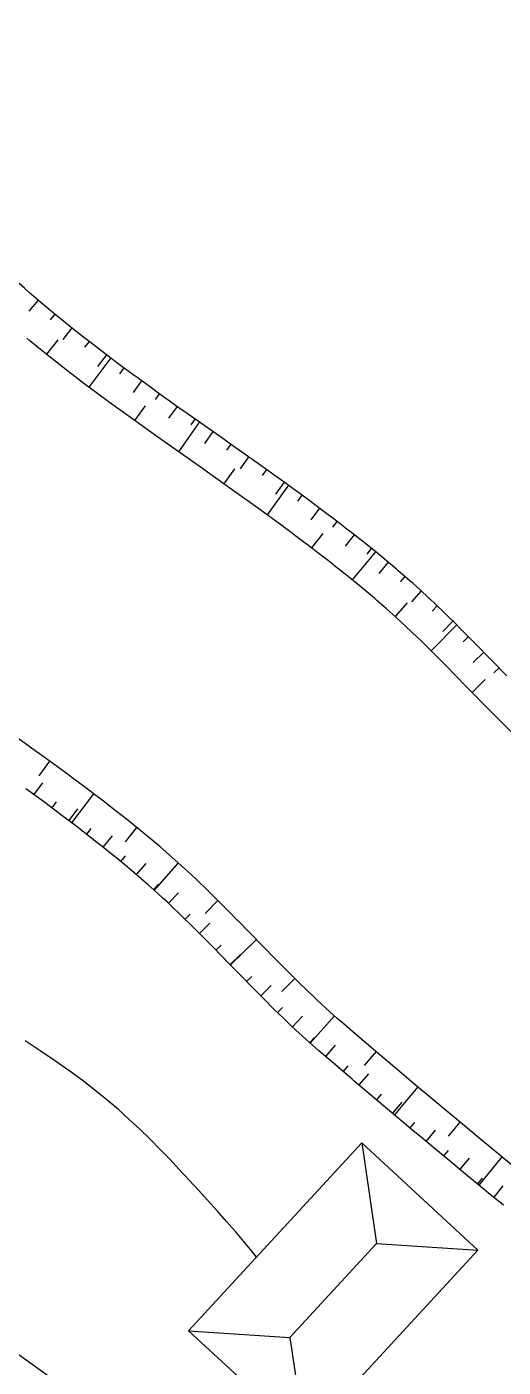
# Model space of a CAD drawing. Header units: millimetres. Extents: x 501029 to 503193, y 1805862 to 1807132.
# Drawn here: x 501919.89 to 501932.96, y 1806663.08 to 1806699.82 of the extents above; entities that cross this region are included whole.
import ezdxf

# ---------------------------------------------------------------- set-up
doc = ezdxf.new("R2010")
doc.units = ezdxf.units.MM
doc.header["$LTSCALE"] = 12
doc.header["$MEASUREMENT"] = 0
for name, color, linetype in [('3', 7, 'CONTINUOUS'), ('DM1', 4, 'CONTINUOUS'), ('KHUNG', 7, 'CONTINUOUS')]:
    doc.layers.add(name, color=color, linetype=linetype)

msp = doc.modelspace()

# ---------------------------------------------------------------- linework, layer by layer
at = {"layer": '3', "linetype": 'Continuous'}
for p, q in [((501920.2049999998, 1806692.330999999, 5.783), (501919.9459999998, 1806692.026, 5.783)), ((501920.6649999998, 1806691.946, 5.775), (501920.5389999999, 1806691.791, 5.775)), ((501921.1309999999, 1806691.569, 5.764999999999999), (501920.8819999998, 1806691.256, 5.764999999999999)), ((501920.7429999998, 1806691.24, 5.706), (501920.4319999998, 1806690.849, 5.706)), ((501921.6029999999, 1806691.198, 5.751999999999999), (501921.481, 1806691.04, 5.751999999999999)), ((501922.197, 1806690.749, 5.671999999999999), (501921.5979999998, 1806689.948, 5.671999999999999)), ((501922.0789999999, 1806690.834, 5.738), (501921.8369999999, 1806690.515, 5.738)), ((501922.5599999998, 1806690.475, 5.722), (501922.4409999999, 1806690.313, 5.722)), ((501923.0429999998, 1806690.12, 5.705), (501922.8089999999, 1806689.796, 5.705)), ((501923.5289999999, 1806689.768, 5.687), (501923.413, 1806689.606, 5.687)), ((501923.1399999998, 1806689.438, 5.628), (501922.8489999999, 1806689.031, 5.628)), ((501924.0169999998, 1806689.42, 5.669), (501923.7849999999, 1806689.094, 5.669)), ((501924.7519999999, 1806688.901, 5.639999999999999), (501924.2619999999, 1806689.247, 5.658999999999999)), ((501924.6289999999, 1806688.994, 5.581999999999999), (501924.052, 1806688.177, 5.581999999999999)), ((501924.5069999998, 1806689.074, 5.649), (501924.3919999998, 1806688.911, 5.649)), ((501925.2419999999, 1806688.556, 5.62), (501924.7519999999, 1806688.901, 5.639999999999999)), ((501924.7089999998, 1806687.714, 5.556), (501923.4839999999, 1806688.578, 5.604)), ((501924.9969999997, 1806688.728, 5.629999999999999), (501924.7669999998, 1806688.401999999, 5.629999999999999)), ((501925.4869999997, 1806688.383, 5.610999999999999), (501925.3719999998, 1806688.218999999, 5.610999999999999)), ((501926.2209999999, 1806687.863, 5.583), (501925.7319999998, 1806688.21, 5.600999999999999)), ((501925.5869999998, 1806687.705, 5.533), (501925.298, 1806687.297, 5.533)), ((501925.977, 1806688.036, 5.592), (501925.7449999999, 1806687.71, 5.592)), ((501926.4659999998, 1806687.689, 5.573999999999999), (501926.3499999999, 1806687.526, 5.573999999999999)), ((501926.9529999998, 1806687.34, 5.556), (501926.7199999998, 1806687.015, 5.556)), ((501927.0729999998, 1806687.257, 5.49), (501926.4839999999, 1806686.449, 5.49)), ((501927.4379999998, 1806686.987, 5.54), (501927.3209999997, 1806686.825, 5.54)), ((501927.9199999999, 1806686.63, 5.525), (501927.6819999998, 1806686.309, 5.525)), ((501928.3989999998, 1806686.269, 5.511), (501928.278, 1806686.11, 5.511)), ((501928.0099999998, 1806685.938, 5.453), (501927.7059999998, 1806685.541, 5.453)), ((501928.8739999999, 1806685.902, 5.5), (501928.626, 1806685.588, 5.5)), ((501929.3429999999, 1806685.528, 5.491), (501929.2169999999, 1806685.372, 5.491)), ((501929.4559999998, 1806685.436, 5.429), (501928.8209999998, 1806684.664, 5.429)), ((501929.8069999998, 1806685.147, 5.483999999999999), (501929.5489999999, 1806684.841, 5.483999999999999)), ((501930.2639999997, 1806684.758, 5.480999999999999), (501930.133, 1806684.607, 5.480999999999999)), ((501930.3279999998, 1806684.035, 5.419999999999999), (501929.9949999999, 1806683.662, 5.419999999999999)), ((501930.7129999997, 1806684.361, 5.48), (501930.4419999998, 1806684.066, 5.48)), ((501931.1519999998, 1806683.952, 5.483), (501931.0129999998, 1806683.807, 5.483)), ((501931.6869999999, 1806683.433, 5.429999999999999), (501930.9869999998, 1806682.719, 5.429999999999999)), ((501931.582, 1806683.534, 5.488999999999999), (501931.3019999999, 1806683.248, 5.488999999999999)), ((501932.0059999998, 1806683.109, 5.498), (501931.8649999998, 1806682.968, 5.498)), ((501932.4259999997, 1806682.681, 5.506999999999999), (501932.1409999998, 1806682.401, 5.506999999999999)), ((501933.0559999999, 1806682.038, 5.522), (501932.6359999999, 1806682.467, 5.512)), ((501932.8459999999, 1806682.252, 5.517), (501932.7029999998, 1806682.113, 5.517)), ((501932.4649999998, 1806681.931, 5.456), (501932.1079999998, 1806681.582, 5.456)), ((501920.5209999999, 1806679.695, 4.958), (501920.227, 1806679.291, 4.958)), ((501920.3209999997, 1806679.103, 4.889), (501920.0859999999, 1806678.779, 4.889)), ((501920.6979999999, 1806678.578, 4.873999999999999), (501920.5779999998, 1806678.417, 4.873999999999999)), ((501921.727, 1806678.804, 4.919999999999999), (501921.1239999998, 1806678.005, 4.919999999999999)), ((501921.2849999999, 1806678.388, 4.86), (501921.0439999998, 1806678.069, 4.86)), ((501921.6539999998, 1806677.853, 4.847999999999999), (501921.5309999999, 1806677.695, 4.847999999999999)), ((501922.9069999999, 1806677.878, 4.894), (501922.5929999999, 1806677.489, 4.894)), ((501922.2319999999, 1806677.653, 4.838), (501921.9809999999, 1806677.341, 4.838)), ((501922.5909999998, 1806677.104, 4.83), (501922.464, 1806676.949, 4.83)), ((501923.1579999998, 1806676.89, 4.825), (501922.8969999999, 1806676.587, 4.825)), ((501924.0499999998, 1806676.907, 4.884), (501923.3849999998, 1806676.161, 4.884)), ((501923.5029999998, 1806676.323999999, 4.823), (501923.3699999999, 1806676.174, 4.823)), ((501924.0539999998, 1806676.091, 4.823999999999999), (501923.7799999999, 1806675.8, 4.823999999999999)), ((501925.1379999999, 1806675.875, 4.895), (501924.7839999998, 1806675.522, 4.895)), ((501924.3779999998, 1806675.503, 4.83), (501924.2379999999, 1806675.361, 4.83)), ((501924.9139999999, 1806675.254, 4.836999999999999), (501924.6299999998, 1806674.972, 4.836999999999999)), ((501925.325, 1806674.266, 4.854), (501924.9059999999, 1806674.695, 4.842999999999999)), ((501925.2249999999, 1806674.654, 4.847999999999999), (501925.0829999998, 1806674.514, 4.847999999999999)), ((501926.19, 1806674.806, 4.919999999999999), (501925.4749999999, 1806674.107, 4.919999999999999)), ((501925.7549999998, 1806674.399, 4.858), (501925.4689999998, 1806674.119, 4.858)), ((501926.0639999998, 1806673.796, 4.868999999999999), (501925.9209999998, 1806673.656, 4.868999999999999)), ((501927.2439999999, 1806673.739, 4.945), (501926.8929999999, 1806673.383, 4.945)), ((501926.5959999999, 1806673.543, 4.879), (501926.3119999999, 1806673.261, 4.879)), ((501926.9119999997, 1806672.947, 4.887999999999999), (501926.7729999999, 1806672.804, 4.887999999999999)), ((501927.4539999999, 1806672.705, 4.892999999999999), (501927.183, 1806672.411, 4.892999999999999)), ((501928.3359999999, 1806672.712, 4.956), (501927.6699999999, 1806671.966, 4.956)), ((501927.7899999998, 1806672.129, 4.895), (501927.656, 1806671.98, 4.895)), ((501928.3499999999, 1806671.907, 4.894), (501928.0899999999, 1806671.603, 4.894)), ((501928.3629999999, 1806671.369, 4.892), (501927.9069999999, 1806671.759, 4.895)), ((501929.4739999999, 1806671.734, 4.951), (501929.1489999997, 1806671.354, 4.951)), ((501928.8189999999, 1806670.979, 4.889999999999999), (501928.3629999999, 1806671.369, 4.892)), ((501928.6989999998, 1806671.344999999, 4.891), (501928.569, 1806671.193, 4.891)), ((501929.2629999998, 1806671.127, 4.889), (501929.004, 1806670.822, 4.889)), ((501929.734, 1806670.203, 4.884), (501929.2769999998, 1806670.591, 4.887)), ((501929.6129999999, 1806670.568, 4.886), (501929.484, 1806670.416, 4.886)), ((501930.619, 1806670.765, 4.943999999999999), (501929.9759999999, 1806669.999, 4.943999999999999)), ((501930.1789999998, 1806670.352, 4.883), (501929.9209999999, 1806670.045999999, 4.883)), ((501930.531, 1806669.795, 4.879999999999999), (501930.4019999998, 1806669.642, 4.879999999999999)), ((501931.7699999998, 1806669.803, 4.935), (501931.45, 1806669.419, 4.935)), ((501931.1149999998, 1806669.048, 4.873999999999999), (501930.6539999998, 1806669.431999999, 4.878)), ((501931.099, 1806669.582, 4.876), (501930.8429999998, 1806669.274, 4.876)), ((501931.4529999998, 1806669.027, 4.873), (501931.3249999999, 1806668.874, 4.873)), ((501932.0229999998, 1806668.816, 4.868999999999999), (501931.768, 1806668.508, 4.868999999999999)), ((501932.927, 1806668.849, 4.926), (501932.2939999998, 1806668.075, 4.926)), ((501932.3799999999, 1806668.265, 4.865), (501932.2529999998, 1806668.11, 4.865)), ((501932.9699999998, 1806667.526, 4.858), (501932.5049999999, 1806667.904, 4.863)), ((501932.9519999999, 1806668.057, 4.860999999999999), (501932.7, 1806667.746, 4.860999999999999))]:
    msp.add_line(p, q, dxfattribs=at)
at = {"layer": '3', "color": 1, "linetype": 'Continuous', "flags": 128}
msp.add_lwpolyline([(502734.468, 1805863.404), (502565.854, 1806180.86), (502440.381, 1806356.363), (502262.265, 1806436.523), (502063.939, 1806567.977), (501955.637, 1806637.827), (501772.776, 1806767.939), (501708.223, 1807014.777), (501705.5739999999, 1807125.556)], dxfattribs=at)
at = {"layer": '3', "linetype": 'Continuous', "extrusion": (0.1788055327252191, 0.192955610736807, 0.9647780645060482), "elevation": 438363.1112185117}
msp.add_lwpolyline([(859856.6645939685, -1607652.279114736), (859856.8622987974, -1607652.271512058), (859857.2645054597, -1607652.263909379)], dxfattribs=at)
at = {"layer": '3', "linetype": 'Continuous', "extrusion": (0.2331865611414591, 0.2577325149664484, 0.9376555755884407), "elevation": 582689.8274237424}
msp.add_lwpolyline([(839941.8675433905, -1571951.280434731), (839941.9718174456, -1571951.275998195), (839942.2491165159, -1571951.26604897), (839942.4666689887, -1571951.261612435)], dxfattribs=at)
at = {"layer": '3', "linetype": 'Continuous', "extrusion": (0.3103538706778735, 0.3571532640088031, 0.8809778776808869), "elevation": 801044.0347811169}
msp.add_lwpolyline([(806182.1436708978, -1491461.866177594), (806182.4797366625, -1491461.853496824), (806182.7438177095, -1491461.847156439)], dxfattribs=at)
at = {"layer": '3', "linetype": 'Continuous', "extrusion": (6.457e-13, -0.0290786081013934, 0.9995771278650215), "elevation": -52530.31406144345}
msp.add_lwpolyline([(501921.3670401164, 1805927.551010187), (501921.2400401164, 1805927.650055558), (501921.0200401165, 1805927.826126526), (501920.8980401164, 1805927.925171898)], dxfattribs=at)
at = {"layer": '3', "linetype": 'Continuous', "extrusion": (0.0237252895357534, -0.0064705361463126, 0.9996975756689739), "elevation": 223.7249312506683}
msp.add_lwpolyline([(1875094.501058454, -8861.164435210156), (1875094.5275456, -8861.09810049001), (1875094.669015023, -8860.757795823212), (1875094.731373833, -8860.610133225407)], dxfattribs=at)
at = {"layer": '3', "linetype": 'Continuous', "extrusion": (0.1432024957752542, 0.1497021690906152, 0.9783058344777993), "elevation": 342347.3792547165}
msp.add_lwpolyline([(886168.6658154075, -1616650.287484491), (886168.9550597, -1616650.256539978), (886169.2754404081, -1616650.224680366), (886169.5561073853, -1616650.197908435), (886170.0471255674, -1616650.157575931), (886170.1590405616, -1616650.150111211)], dxfattribs=at)
at = {"layer": '3', "linetype": 'Continuous', "extrusion": (0.4145679698836913, 0.5178358080908999, 0.7483177628557002), "elevation": 1143654.319472294}
msp.add_lwpolyline([(737302.7558909119, -1290153.702975795), (737303.0057661643, -1290153.692423146), (737303.3546551901, -1290153.680362976)], dxfattribs=at)
at = {"layer": '3', "linetype": 'Continuous', "extrusion": (0.137374587008153, 0.141537459318257, 0.980354716648047), "elevation": 324671.3936565269}
msp.add_lwpolyline([(898145.1602553894, -1613685.24958284), (898145.5259049633, -1613685.198883837), (898145.7547709942, -1613685.168464435)], dxfattribs=at)
at = {"layer": '3', "linetype": 'Continuous', "extrusion": (0.1046831161013052, 0.0966546296523032, 0.9897976196021573), "elevation": 227173.279087117}
msp.add_lwpolyline([(986919.9122149439, -1578110.936791477), (986920.4227460457, -1578110.836896837), (986920.896252857, -1578110.749112717), (986921.3101259306, -1578110.674616448), (986921.3867731033, -1578110.662200474)], dxfattribs=at)
at = {"layer": '3', "linetype": 'Continuous', "extrusion": (0.3649876180077944, 0.4602017929951212, 0.8093196824648909), "elevation": 1014642.346079747}
msp.add_lwpolyline([(729411.8207993458, -1398039.643226245), (729412.2392681581, -1398039.621093621), (729412.4201480537, -1398039.612581073)], dxfattribs=at)
at = {"layer": '3', "linetype": 'Continuous', "extrusion": (0.2596002653081061, 0.3142529576822292, 0.9131553979690052), "elevation": 698062.278059803}
msp.add_lwpolyline([(763683.0384637256, -1563826.088705344), (763683.4274306901, -1563826.059265559), (763683.6368306056, -1563826.044545666)], dxfattribs=at)
at = {"layer": '3', "linetype": 'Continuous', "extrusion": (0.3326285420550652, 0.4225846890014669, 0.8430779522866524), "elevation": 930438.3200350514}
msp.add_lwpolyline([(723051.5732402776, -1458607.196981702), (723051.8433845656, -1458607.180246596), (723052.1721082216, -1458607.161652034)], dxfattribs=at)
at = {"layer": '3', "linetype": 'Continuous', "extrusion": (0.0830795906111896, 0.0636875491876896, 0.9945057454345565), "elevation": 156768.7386053495}
msp.add_lwpolyline([(1128490.710153877, -1489289.455222416), (1128490.825939189, -1489289.419018592), (1128491.513588273, -1489289.207898416), (1128492.11671981, -1489289.026640734), (1128492.145606664, -1489289.01848426)], dxfattribs=at)
at = {"layer": '3', "linetype": 'Continuous', "extrusion": (-0.4982591447668342, -0.731211457330652, 0.4659051720303255), "elevation": -1571157.595404119}
msp.add_lwpolyline([(-602581.5919812163, 827291.3416913175), (-602581.7426167657, 827291.3473420885), (-602582.1917444305, 827291.3631642477)], dxfattribs=at)
at = {"layer": '3', "linetype": 'Continuous', "extrusion": (0.4092110056242964, 0.537353892216279, 0.7374260284231687), "elevation": 1176227.887153923}
msp.add_lwpolyline([(695269.3041338477, -1284186.729674358), (695269.4073134575, -1284186.725319839), (695270.5026696806, -1284186.67489427), (695270.8023984992, -1284186.660175952)], dxfattribs=at)
at = {"layer": '3', "linetype": 'Continuous', "extrusion": (0.4500193834923158, 0.5980520746934967, 0.6631864522409971), "elevation": 1306373.655893721}
msp.add_lwpolyline([(685233.7431775609, -1157537.380604623), (685233.9975680653, -1157537.371252013), (685234.3431530759, -1157537.356555055)], dxfattribs=at)
at = {"layer": '3', "linetype": 'Continuous', "extrusion": (0.4907375818549437, 0.6514594896379869, 0.5785993079115948), "elevation": 1423301.246296176}
msp.add_lwpolyline([(686140.0941675189, -1009690.423914732), (686140.3633576756, -1009690.41533222), (686140.6935434935, -1009690.40307149)], dxfattribs=at)
at = {"layer": '3', "linetype": 'Continuous', "extrusion": (0.2802046015601192, 0.3407893813107105, 0.8974118223259585), "elevation": 756347.0896497217}
msp.add_lwpolyline([(759734.8138308006, -1538437.750909475), (759735.0601315404, -1538437.737310009), (759735.4123747273, -1538437.714644232)], dxfattribs=at)
at = {"layer": '3', "linetype": 'Continuous', "extrusion": (0.2467561798755613, 0.2966787375528282, 0.922547079761938), "elevation": 659863.9808935636}
msp.add_lwpolyline([(769400.6292583172, -1577544.683586877), (769401.0232488571, -1577544.659787409), (769401.6454183686, -1577544.616209213), (769402.1257171344, -1577544.579452502)], dxfattribs=at)
at = {"layer": '3', "linetype": 'Continuous', "extrusion": (0.1996929940038412, 0.2304150012376268, 0.9523820847487872), "elevation": 516524.4529023383}
msp.add_lwpolyline([(803952.4689156952, -1613353.8743014), (803952.6512886608, -1613353.861182656), (803953.067522208, -1613353.828385795)], dxfattribs=at)
at = {"layer": '3', "linetype": 'Continuous', "extrusion": (0.4216370654983496, 0.5270463327401638, 0.7378647221158398), "elevation": 1163843.056105587}
msp.add_lwpolyline([(736687.4318260825, -1272323.833805911), (736687.518814868, -1272323.831863376), (736687.8717675698, -1272323.821953156), (736688.031689502, -1272323.815565838)], dxfattribs=at)
at = {"layer": '3', "linetype": 'Continuous', "extrusion": (0.2097948460254204, 0.2428405666021955, 0.9471085374937208), "elevation": 544043.5504385327}
msp.add_lwpolyline([(801289.8226562903, -1605613.331399457), (801289.991185905, -1605613.323959639), (801290.3555587362, -1605613.304253731), (801290.7087508644, -1605613.282110833), (801291.0507622896, -1605613.257530942), (801291.3194657133, -1605613.236932378)], dxfattribs=at)
at = {"layer": '3', "linetype": 'Continuous', "extrusion": (0.5394056516449, 0.6730636889254353, 0.5059909224715657), "elevation": 1486760.731279658}
msp.add_lwpolyline([(738176.9100585358, -872171.7057273579), (738177.2319302441, -872171.6999305163), (738177.5097604283, -872171.6929743066)], dxfattribs=at)
at = {"layer": '3', "linetype": 'Continuous', "extrusion": (0.1073415767275351, 0.111889952290117, 0.9879060808002762), "elevation": 256033.2689876587}
msp.add_lwpolyline([(888542.4192414491, -1631252.44620788), (888542.5757864359, -1631252.434433504), (888542.9626343675, -1631252.401062155), (888543.0172018793, -1631252.395737169)], dxfattribs=at)
at = {"layer": '3', "linetype": 'Continuous', "extrusion": (-0.0012640879753386, -0.0145370085050896, 0.9998935330650526), "elevation": -26892.79684893543}
msp.add_lwpolyline([(501929.6418239162, 1806484.900633037), (501929.369827926, 1806485.130657343), (501929.1808306058, 1806485.284673617)], dxfattribs=at)
at = {"layer": '3', "linetype": 'Continuous', "extrusion": (0.1667963204353504, 0.1868747751722348, 0.9681202435098413), "elevation": 421348.9265838507}
msp.add_lwpolyline([(828590.6937193804, -1628478.800155739), (828590.7823263444, -1628478.79860424), (828591.1966167885, -1628478.786339548), (828591.5969481475, -1628478.770314489), (828591.9848125204, -1628478.749239737), (828592.1923184535, -1628478.736330002)], dxfattribs=at)
at = {"layer": '3', "linetype": 'Continuous', "extrusion": (0.056626330453077, 0.0594576467704358, 0.9966234228332892), "elevation": 135849.1555386707}
msp.add_lwpolyline([(882522.4494390445, -1648860.955905468), (882522.5648183549, -1648860.952365737), (882522.9911286994, -1648860.931547359), (882523.0485080099, -1648860.928007627)], dxfattribs=at)
at = {"layer": '3', "linetype": 'Continuous', "extrusion": (0.1316120386814145, 0.1477607551307754, 0.9802270300891038), "elevation": 333022.5415942475}
msp.add_lwpolyline([(826859.0938368783, -1649679.464330476), (826859.4491106604, -1649679.469384143), (826859.6941779982, -1649679.469384143)], dxfattribs=at)
at = {"layer": '3', "linetype": 'Continuous', "extrusion": (0.1595177985909251, 0.1790130238998382, 0.9708287228996374), "elevation": 403491.9351129619}
msp.add_lwpolyline([(827220.467462873, -1633688.673696229), (827220.668858237, -1633688.68199727), (827220.9086181291, -1633688.688317489), (827221.268793875, -1633688.694253952), (827221.6292948478, -1633688.69446789), (827221.9674497508, -1633688.689067031)], dxfattribs=at)
at = {"layer": '3', "linetype": 'Continuous', "extrusion": (-0.0622048713676564, -0.052308641544461, 0.99669170759965), "elevation": -125722.2804757968}
msp.add_lwpolyline([(-1059724.246808041, 1541823.491166871), (-1059724.279857767, 1541823.487612777), (-1059724.598439735, 1541823.45356171), (-1059724.837354469, 1541823.425746571), (-1059724.842990317, 1541823.425261133)], dxfattribs=at)
at = {"layer": '3', "linetype": 'Continuous', "extrusion": (0.2350927973397033, 0.2528886669567224, 0.9384981080235831), "elevation": 574895.4416088253}
msp.add_lwpolyline([(862493.0443740034, -1562575.160264314), (862493.2485663396, -1562575.168952803), (862493.6437052969, -1562575.180537455)], dxfattribs=at)
at = {"layer": '3', "linetype": 'Continuous', "extrusion": (-0.3245455426959019, -0.3026167894092984, 0.8961547129172679), "elevation": -709627.5102851869}
msp.add_lwpolyline([(-979077.9791506361, 1433134.376451539), (-979078.2131341675, 1433134.369690847), (-979078.5799231702, 1433134.356169464)], dxfattribs=at)
at = {"layer": '3', "linetype": 'Continuous', "extrusion": (0.1282835936785641, 0.1472590414125894, 0.9807436435252377), "elevation": 330445.2024107923}
msp.add_lwpolyline([(808264.5634402091, -1659382.333716735), (808264.9454950376, -1659382.364863174), (808265.5147333078, -1659382.40556685), (808265.9411081328, -1659382.431169751), (808266.0598157021, -1659382.436601985)], dxfattribs=at)
at = {"layer": '3', "linetype": 'Continuous', "extrusion": (0.6870168260225656, 0.6786385908791911, 0.2597259011561728), "elevation": 1570922.041642051}
msp.add_lwpolyline([(932594.8337558418, -422502.9263953016), (932594.9051766205, -422502.927430839), (932595.4327030563, -422502.9367506755)], dxfattribs=at)
at = {"layer": '3', "linetype": 'Continuous', "extrusion": (0.3686608616360724, 0.3809495434966616, 0.8479189904745817), "elevation": 873301.8730669913}
msp.add_lwpolyline([(895714.7588706824, -1396807.595259188), (895714.8649224502, -1396807.597263465), (895715.8792873254, -1396807.631099749), (895716.2574806785, -1396807.642535752)], dxfattribs=at)
at = {"layer": '3', "linetype": 'Continuous', "extrusion": (-0.029160551910663, -0.0952181233437022, 0.9950292313289942), "elevation": -186659.9990497238}
msp.add_lwpolyline([(-49123.88803109788, 1865143.851243084), (-49124.88425428781, 1865144.182624067), (-49125.31196518655, 1865144.323209939)], dxfattribs=at)
at = {"layer": '3', "linetype": 'Continuous', "extrusion": (0.2203957673502614, 0.2410407802958485, 0.9451587422060159), "elevation": 546112.8048532784}
msp.add_lwpolyline([(848709.3983799696, -1580342.681952913), (848709.4344379806, -1580342.682808706), (848709.7859297049, -1580342.689955149), (848710.116039796, -1580342.700211405), (848710.424831464, -1580342.712568764), (848710.8980563357, -1580342.736530957)], dxfattribs=at)
at = {"layer": '3', "linetype": 'Continuous', "extrusion": (0.0835358955487102, 0.0683901348640827, 0.9941551909074094), "elevation": 165492.3773820319}
msp.add_lwpolyline([(1079989.27063383, -1523893.101444741), (1079989.497280137, -1523893.043717825), (1079990.102563131, -1523892.884402238), (1079990.67013128, -1523892.731650366), (1079990.720583582, -1523892.717358168)], dxfattribs=at)
at = {"layer": '3', "linetype": 'Continuous', "extrusion": (0.1857299522177033, 0.2101451570692949, 0.9598663437216304), "elevation": 472891.4216893335}
msp.add_lwpolyline([(820364.7817942714, -1618452.344180519), (820365.1473436469, -1618452.320336274), (820365.5017748786, -1618452.293113777), (820365.8448268035, -1618452.266297216), (820366.2771876379, -1618452.226925822)], dxfattribs=at)
at = {"layer": '3', "linetype": 'Continuous', "extrusion": (0.1822101761826496, 0.2061852091176387, 0.9613985184285461), "elevation": 463970.0900520971}
msp.add_lwpolyline([(820275.0221548035, -1621077.479470026), (820275.1040582155, -1621077.472201523), (820275.6199974315, -1621077.421322004)], dxfattribs=at)
at = {"layer": '3', "linetype": 'Continuous', "extrusion": (0.5834322778005049, 0.7779097009037828, 0.2333736798790772), "elevation": 1698270.47063638}
msp.add_lwpolyline([(682470.2748500027, -407581.2523564952), (682470.2898500027, -407581.2523564952), (682470.8746500025, -407581.2369305428)], dxfattribs=at)
at = {"layer": '3', "linetype": 'Continuous', "extrusion": (-0.1286472733515979, -0.2041576228138867, 0.9704481151025962), "elevation": -433413.1566968828}
msp.add_lwpolyline([(-538532.1245597434, 1743027.853870727), (-538532.3938899633, 1743027.878735013), (-538532.7224892883, 1743027.907743346)], dxfattribs=at)
at = {"layer": '3', "linetype": 'Continuous', "extrusion": (0.1847231218917887, 0.2081755413982637, 0.9604896210798383), "elevation": 468827.6122602739}
msp.add_lwpolyline([(823693.4142297657, -1617943.211916587), (823693.7420179758, -1617943.202937722), (823694.1445524712, -1617943.187203626), (823694.5345501899, -1617943.168029257), (823694.9126748502, -1617943.145854729), (823694.9126748502, -1617943.145854729)], dxfattribs=at)
at = {"layer": '3', "linetype": 'Continuous', "extrusion": (0.4186427906710671, 0.5152526658135504, 0.7478321363723085), "elevation": 1141024.953957324}
msp.add_lwpolyline([(749728.9828056264, -1285292.793349701), (749729.1302187794, -1285292.790135615), (749729.496399066, -1285292.779793195), (749729.5819656345, -1285292.776579111)], dxfattribs=at)
at = {"layer": '3', "linetype": 'Continuous', "extrusion": (0.24444966534277, 0.283469796650335, 0.9273021274109238), "elevation": 634837.6048502936}
msp.add_lwpolyline([(799761.8030986849, -1572695.281235354), (799762.1727127669, -1572695.267877575), (799762.4031727517, -1572695.257191351)], dxfattribs=at)
at = {"layer": '3', "linetype": 'Continuous', "extrusion": (0.1785457182354402, 0.1995231100563854, 0.9634894680551616), "elevation": 450094.890907142}
msp.add_lwpolyline([(830744.753075084, -1619656.030384036), (830744.7877092785, -1619656.031553236), (830745.0253240139, -1619656.037968194), (830745.380608293, -1619656.042217945), (830745.7361276163, -1619656.042118488), (830746.1656998894, -1619656.034524992), (830746.252971364, -1619656.031417047)], dxfattribs=at)
at = {"layer": '3', "linetype": 'Continuous', "extrusion": (0.1684589214506325, 0.1874196669333314, 0.9677269554116433), "elevation": 423164.7831107711}
msp.add_lwpolyline([(834443.3875053097, -1625005.555844486), (834443.5627033485, -1625005.550235167), (834443.9651341795, -1625005.532035058), (834443.98646782, -1625005.530393977)], dxfattribs=at)
at = {"layer": '3', "linetype": 'Continuous', "extrusion": (0.1446807988103779, 0.1591488789634391, 0.9765956690362042), "elevation": 360153.8712093563}
msp.add_lwpolyline([(843908.960200755, -1635271.586561261), (843909.3195425618, -1635271.577262548), (843909.5599558182, -1635271.567963835)], dxfattribs=at)
at = {"layer": '3', "linetype": 'Continuous', "elevation": 4.823}
msp.add_lwpolyline([(501923.6169999999, 1806675.951), (501923.4879999999, 1806676.069), (501923.2229999998, 1806676.305), (501923.1699999999, 1806676.351)], dxfattribs=at)
at = {"layer": '3', "linetype": 'Continuous', "extrusion": (0.1364703504508415, 0.155966114510825, 0.978289535143978), "elevation": 350282.9051846954}
msp.add_lwpolyline([(811966.4804807749, -1653486.463944745), (811966.7131210453, -1653486.482719515), (811967.2747314041, -1653486.521005293), (811967.6961743532, -1653486.546061268), (811967.9773558207, -1653486.55947513)], dxfattribs=at)
at = {"layer": '3', "linetype": 'Continuous', "extrusion": (-0.0079731518223234, 0.0019932878613073, 0.9999662272564609), "elevation": -395.8652748110549}
msp.add_lwpolyline([(501908.1382248709, 1806679.917224477), (501908.0062210935, 1806680.04422412), (501907.8342106144, 1806680.206225051), (501907.7012068689, 1806680.329224687)], dxfattribs=at)
at = {"layer": '3', "linetype": 'Continuous', "extrusion": (-0.331009429894576, -0.3235289890884971, 0.886432033796299), "elevation": -750649.22702076}
msp.add_lwpolyline([(-941192.8659282431, 1437596.919447321), (-941192.9111801214, 1437596.91898889), (-941193.3325397593, 1437596.908644889), (-941193.4654348311, 1437596.903865485)], dxfattribs=at)
at = {"layer": '3', "linetype": 'Continuous', "extrusion": (0.2334320574767226, 0.2518609022542003, 0.939188777859853), "elevation": 572201.0312306259}
msp.add_lwpolyline([(859985.0776219917, -1564932.583294666), (859986.0572165402, -1564932.635711466), (859986.5749646642, -1564932.661919866)], dxfattribs=at)
at = {"layer": '3', "linetype": 'Continuous', "extrusion": (-0.3121887892151203, -0.2915725477324952, 0.9041701218781668), "elevation": -683467.6935301337}
msp.add_lwpolyline([(-977768.9559616796, 1446665.768413049), (-977769.038669115, 1446665.766072076), (-977769.5552872235, 1446665.747344292)], dxfattribs=at)
at = {"layer": '3', "linetype": 'Continuous', "extrusion": (0.2170255243465285, 0.2367551151643478, 0.9470200300023387), "elevation": 536674.5775874446}
msp.add_lwpolyline([(850817.3744606827, -1582431.673060467), (850817.9061331064, -1582431.704196199), (850817.9739512875, -1582431.707309772)], dxfattribs=at)
at = {"layer": '3', "linetype": 'Continuous', "extrusion": (0.1511531339657679, 0.1716217877378694, 0.9734981726053646), "elevation": 385937.2669377771}
msp.add_lwpolyline([(817432.5869063897, -1642819.529970233), (817432.8625727149, -1642819.540548117), (817433.1867973469, -1642819.55665034), (817433.4917446136, -1642819.575011244), (817434.0632634205, -1642819.613731156), (817434.0844340983, -1642819.615038108)], dxfattribs=at)
at = {"layer": '3', "linetype": 'Continuous', "extrusion": (0.0982646365053421, 0.1195110452626435, 0.987958081738645), "elevation": 265243.836009707}
msp.add_lwpolyline([(759727.4693428476, -1693652.432380334), (759727.60024322, -1693652.445306761), (759728.0655866626, -1693652.497012472)], dxfattribs=at)
at = {"layer": '3', "linetype": 'Continuous', "extrusion": (0.1594340041599167, 0.1796155243772874, 0.9707311995193147), "elevation": 404535.4223292155}
msp.add_lwpolyline([(823968.3775996851, -1635061.092644908), (823968.5372074951, -1635061.100972391), (823968.9768306288, -1635061.130118585)], dxfattribs=at)
at = {"layer": '3', "linetype": 'Continuous', "extrusion": (0.1901995076859741, 0.2145224187473193, 0.9580210222802069), "elevation": 483043.0710622054}
msp.add_lwpolyline([(823002.5898900524, -1614104.478410699), (823003.0493909728, -1614104.470360793), (823003.2535193396, -1614104.468253875), (823003.6479834691, -1614104.470213834), (823004.0186884901, -1614104.478557659), (823004.0901049093, -1614104.48092022)], dxfattribs=at)
at = {"layer": '3', "linetype": 'Continuous', "extrusion": (0.3004576876490854, 0.3251046093404996, 0.8966784099765789), "elevation": 738169.7961371557}
msp.add_lwpolyline([(857612.0399098892, -1495193.443854593), (857612.1692936256, -1495193.446964629), (857612.4945332805, -1495193.45514937), (857612.6394056292, -1495193.460518361)], dxfattribs=at)
at = {"layer": '3', "linetype": 'Continuous', "extrusion": (0.2576098555389304, 0.2855175901889919, 0.9231017647160481), "elevation": 645142.6590545091}
msp.add_lwpolyline([(837609.1824370291, -1548611.39830444), (837609.1958906426, -1548611.398288981), (837609.565239787, -1548611.403505247), (837609.7823621309, -1548611.408690595)], dxfattribs=at)
at = {"layer": '3', "linetype": 'Continuous', "extrusion": (0.3482809635212042, 0.3931625309775201, 0.850954519750669), "elevation": 885131.7419548312}
msp.add_lwpolyline([(822272.9519618029, -1434016.548217813), (822272.9668266397, -1434016.548380691), (822273.1709558103, -1434016.546313919), (822273.5519659392, -1434016.548380692)], dxfattribs=at)
at = {"layer": '3', "linetype": 'Continuous', "extrusion": (0.3196760397132629, 0.3693023336858407, 0.8725955626562836), "elevation": 827667.2345074367}
msp.add_lwpolyline([(802929.3644864068, -1478602.772090436), (802930.0526716552, -1478602.763901155), (802930.8640835582, -1478602.757759195)], dxfattribs=at)
at = {"layer": '3', "linetype": 'Continuous', "extrusion": (0.1094549980868424, 0.1222659530312032, 0.9864434297632991), "elevation": 275838.0144987989}
msp.add_lwpolyline([(831070.1054640615, -1658079.703579109), (831070.1750452, -1658079.70038797), (831071.0221028378, -1658079.673110193), (831071.6043675656, -1658079.657731488)], dxfattribs=at)
at = {"layer": '3', "linetype": 'Continuous', "extrusion": (0.5039079475310884, 0.5899410107085474, 0.6309091727809825), "elevation": 1318758.309503909}
msp.add_lwpolyline([(791753.1756162785, -1072378.223172144), (791753.7127410762, -1072378.21930545), (791753.7758679326, -1072378.21930545)], dxfattribs=at)
at = {"layer": '3', "linetype": 'Continuous', "extrusion": (-0.4580910718816865, -0.5513308485317298, 0.6972710128203888), "elevation": -1225999.140422705}
msp.add_lwpolyline([(-768532.1886087322, 1192591.350835054), (-768532.6478746843, 1192591.353625204), (-768532.7890981025, 1192591.355020279)], dxfattribs=at)
at = {"layer": '3', "linetype": 'Continuous', "extrusion": (0.1486431802133968, 0.1700578762661575, 0.9741588801093444), "elevation": 381851.9725608487}
msp.add_lwpolyline([(811070.604258844, -1646919.450928809), (811071.0445230592, -1646919.437646474), (811072.1043529127, -1646919.411081803)], dxfattribs=at)
at = {"layer": '3', "linetype": 'Continuous', "extrusion": (-0.022203640801006, -0.0343147183925053, 0.9991644001048191), "elevation": -73135.16681191321}
msp.add_lwpolyline([(-560069.4612703996, 1788005.107347164), (-560069.6664712229, 1788005.131813918), (-560070.0566244134, 1788005.180747426)], dxfattribs=at)
at = {"layer": '3', "linetype": 'Continuous', "extrusion": (-0.0364181698309608, -0.0543471147639947, 0.9978577594141324), "elevation": -116461.8025451996}
msp.add_lwpolyline([(-588755.6963668979, 1776454.684697434), (-588756.2514660718, 1776454.735396925), (-588756.985506281, 1776454.806982554), (-588757.1891294289, 1776454.827110765)], dxfattribs=at)
at = {"layer": '3', "linetype": 'Continuous', "extrusion": (-0.311495655617454, -0.3835580816753342, 0.8693984440479464), "elevation": -849307.6385667913}
msp.add_lwpolyline([(-749323.5799813056, 1494382.040937242), (-749323.8506506688, 1494382.042961075), (-749324.1794311678, 1494382.047008742)], dxfattribs=at)
at = {"layer": '3', "linetype": 'Continuous', "extrusion": (-0.6298896910015193, -0.7648660544404605, 0.1349773904574142), "elevation": -1698020.402710199}
msp.add_lwpolyline([(-761055.6125629179, 231316.0776516103), (-761055.8341977109, 231316.0786608461), (-761056.2128067877, 231316.0816885531)], dxfattribs=at)
at = {"layer": '3', "linetype": 'Continuous', "extrusion": (-0.5169196693861876, -0.6385478290126329, 0.5701321999895534), "elevation": -1413099.879831896}
msp.add_lwpolyline([(-746627.7772377218, 980653.2755358121), (-746627.8582932584, 980653.2755358123), (-746628.3777519135, 980653.2804046399)], dxfattribs=at)
at = {"layer": 'DM1', "elevation": 6}
msp.add_lwpolyline([(501926.1961503479, 1806666.104288233), (501926.0654840017, 1806666.267558939), (501925.8466904646, 1806666.531531025), (501925.6146255378, 1806666.803748159), (501925.3716796444, 1806667.082301225), (501925.1202432071, 1806667.365281104), (501924.8627066489, 1806667.650778678), (501924.6014603932, 1806667.93688483), (501924.3388948623, 1806668.221690441), (501924.0766450306, 1806668.503658075), (501923.8133240753, 1806668.782737017), (501923.5467897243, 1806669.059248234), (501923.2748997061, 1806669.333512693), (501922.9955117486, 1806669.60585136), (501922.7064835801, 1806669.876585203), (501922.4056729288, 1806670.146035187), (501922.0909375228, 1806670.414522281), (501921.7601350902, 1806670.682367449), (501921.4111233596, 1806670.94989166), (501921.0426348189, 1806671.217576362), (501920.6569009987, 1806671.48654493), (501920.257028189, 1806671.758081223), (501919.8461226809, 1806672.033469099)], dxfattribs=at)
msp.add_lwpolyline([(501926.1961503479, 1806666.104288233), (501926.0654840017, 1806666.267558939), (501925.8466904646, 1806666.531531025), (501925.6146255378, 1806666.803748159), (501925.3716796444, 1806667.082301225), (501925.1202432071, 1806667.365281104), (501924.8627066489, 1806667.650778678), (501924.6014603932, 1806667.93688483), (501924.3388948623, 1806668.221690441), (501924.0766450306, 1806668.503658075), (501923.8133240753, 1806668.782737017), (501923.5467897243, 1806669.059248234), (501923.2748997061, 1806669.333512693), (501922.9955117486, 1806669.60585136), (501922.7064835801, 1806669.876585203), (501922.4056729288, 1806670.146035187), (501922.0909375228, 1806670.414522281), (501921.7601350902, 1806670.682367449), (501921.4111233596, 1806670.94989166), (501921.0426348189, 1806671.217576362), (501920.6569009987, 1806671.48654493), (501920.257028189, 1806671.758081223), (501919.8461226809, 1806672.033469099)], dxfattribs=at)
msp.add_lwpolyline([(501926.1961503479, 1806666.104288233), (501926.0654840017, 1806666.267558939), (501925.8466904646, 1806666.531531025), (501925.6146255378, 1806666.803748159), (501925.3716796444, 1806667.082301225), (501925.1202432071, 1806667.365281104), (501924.8627066489, 1806667.650778678), (501924.6014603932, 1806667.93688483), (501924.3388948623, 1806668.221690441), (501924.0766450306, 1806668.503658075), (501923.8133240753, 1806668.782737017), (501923.5467897243, 1806669.059248234), (501923.2748997061, 1806669.333512693), (501922.9955117486, 1806669.60585136), (501922.7064835801, 1806669.876585203), (501922.4056729288, 1806670.146035187), (501922.0909375228, 1806670.414522281), (501921.7601350902, 1806670.682367449), (501921.4111233596, 1806670.94989166), (501921.0426348189, 1806671.217576362), (501920.6569009987, 1806671.48654493), (501920.257028189, 1806671.758081223), (501919.8461226809, 1806672.033469099)], dxfattribs=at)
msp.add_lwpolyline([(501926.1961503479, 1806666.104288233), (501926.0654840017, 1806666.267558939), (501925.8466904646, 1806666.531531025), (501925.6146255378, 1806666.803748159), (501925.3716796444, 1806667.082301225), (501925.1202432071, 1806667.365281104), (501924.8627066489, 1806667.650778678), (501924.6014603932, 1806667.93688483), (501924.3388948623, 1806668.221690441), (501924.0766450306, 1806668.503658075), (501923.8133240753, 1806668.782737017), (501923.5467897243, 1806669.059248234), (501923.2748997061, 1806669.333512693), (501922.9955117486, 1806669.60585136), (501922.7064835801, 1806669.876585203), (501922.4056729288, 1806670.146035187), (501922.0909375228, 1806670.414522281), (501921.7601350902, 1806670.682367449), (501921.4111233596, 1806670.94989166), (501921.0426348189, 1806671.217576362), (501920.6569009987, 1806671.48654493), (501920.257028189, 1806671.758081223), (501919.8461226809, 1806672.033469099)], dxfattribs=at)
msp.add_lwpolyline([(501926.1961503479, 1806666.104288233), (501926.0654840017, 1806666.267558939), (501925.8466904646, 1806666.531531025), (501925.6146255378, 1806666.803748159), (501925.3716796444, 1806667.082301225), (501925.1202432071, 1806667.365281104), (501924.8627066489, 1806667.650778678), (501924.6014603932, 1806667.93688483), (501924.3388948623, 1806668.221690441), (501924.0766450306, 1806668.503658075), (501923.8133240753, 1806668.782737017), (501923.5467897243, 1806669.059248234), (501923.2748997061, 1806669.333512693), (501922.9955117486, 1806669.60585136), (501922.7064835801, 1806669.876585203), (501922.4056729288, 1806670.146035187), (501922.0909375228, 1806670.414522281), (501921.7601350902, 1806670.682367449), (501921.4111233596, 1806670.94989166), (501921.0426348189, 1806671.217576362), (501920.6569009987, 1806671.48654493), (501920.257028189, 1806671.758081223), (501919.8461226809, 1806672.033469099)], dxfattribs=at)
at = {"layer": 'KHUNG'}
msp.add_line((501929.4893334852, 1806666.476237379), (501927.1121136402, 1806663.901845278), dxfattribs=at)
msp.add_lwpolyline([(501924.3322502824, 1806664.085791873), (501929.084932513, 1806669.232672847), (501932.2691968429, 1806666.292290784), (501927.5165146124, 1806661.14540981)], close=True, dxfattribs=at)
for points in [[(501929.084932513, 1806669.232672847), (501929.4893334852, 1806666.476237379), (501932.2691968429, 1806666.292290784)], [(501924.3322502827, 1806664.085791873), (501927.11211364, 1806663.901845278), (501927.5165146126, 1806661.14540981)]]:
    msp.add_lwpolyline(points, dxfattribs=at)

doc.saveas('drawing.dxf')
